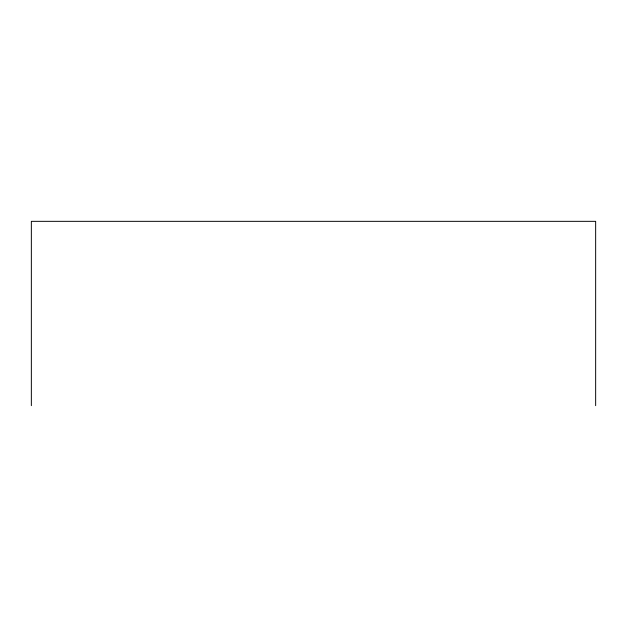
<?xml version="1.0" encoding="UTF-8"?>
<svg xmlns="http://www.w3.org/2000/svg" width="627" height="627" viewBox="0 0 627 627"><rect width="100%" height="100%" fill="white"/><g stroke="black" fill="none" stroke-linecap="round" stroke-linejoin="round"><path stroke-width="0.94" d="M595.65 405.661L595.65 221.339L31.35 221.339L31.35 405.661"/></g></svg>
